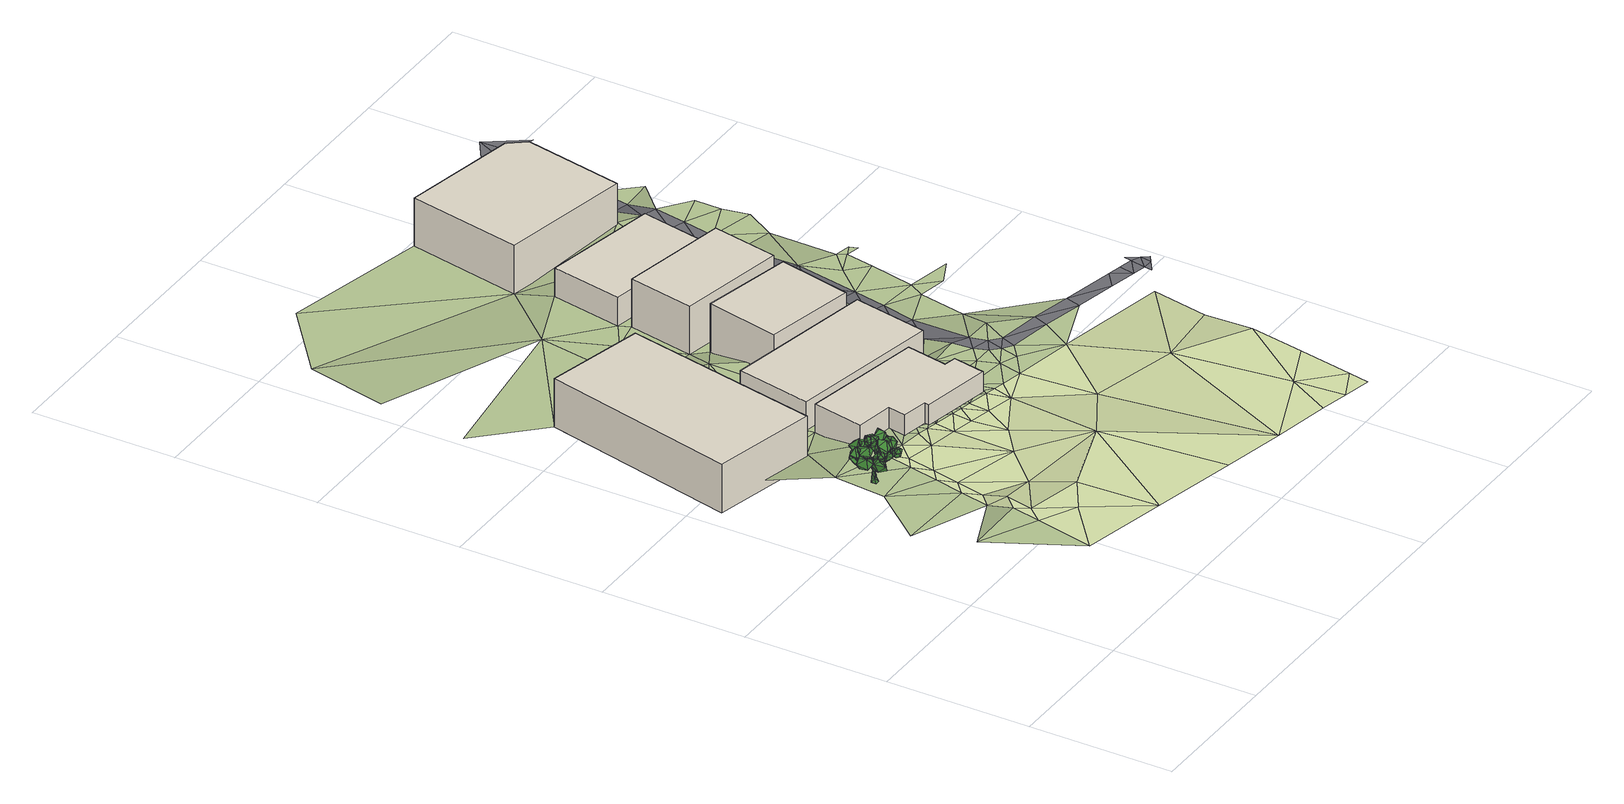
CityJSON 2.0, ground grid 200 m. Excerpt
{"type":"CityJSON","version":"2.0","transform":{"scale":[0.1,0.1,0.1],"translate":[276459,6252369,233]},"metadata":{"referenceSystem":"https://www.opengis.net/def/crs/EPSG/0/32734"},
"CityObjects":{
"tree1":{"type":"SolitaryVegetationObject","attributes":{"height":3.2,"width":0.28,"group":"standard","type":"broadleaf","footprint":[263857.05,6242728.77],"ground_height":13.98},"geometry":[{"type":"MultiSurface","lod":"2","boundaries":[[[0,1,2]],[[3,4,5]],[[0,6,7]],[[8,9,6]],[[9,10,11]],[[3,12,13]],[[2,8,0]],[[14,15,8]],[[15,16,10]],[[17,18,19]],[[2,20,14]],[[20,21,14]],[[22,16,21]],[[23,24,25]],[[7,20,1]],[[22,26,9]],[[9,23,22]],[[11,27,23]],[[28,29,30]],[[25,31,32]],[[33,34,35]],[[5,36,37]],[[38,39,40]],[[34,41,35]],[[28,38,34]],[[31,41,29]],[[39,42,43]],[[41,44,29]],[[29,39,30]],[[41,40,45]],[[46,42,47]],[[40,47,45]],[[39,46,40]],[[44,47,42]],[[48,49,50]],[[11,48,51]],[[11,12,3]],[[10,13,48]],[[52,53,54]],[[51,50,55]],[[12,55,52]],[[12,49,13]],[[56,57,58]],[[52,59,49]],[[49,56,50]],[[55,56,53]],[[60,57,61]],[[53,58,60]],[[53,61,54]],[[54,57,59]],[[62,63,64]],[[19,65,66]],[[67,65,62]],[[17,62,68]],[[10,17,32]],[[10,66,67]],[[16,19,66]],[[32,19,25]],[[64,69,70]],[[68,71,18]],[[18,63,65]],[[68,64,72]],[[70,73,74]],[[72,75,71]],[[63,75,69]],[[64,76,72]],[[73,77,74]],[[76,78,75]],[[75,73,69]],[[76,74,77]],[[79,80,81]],[[22,81,80]],[[9,79,6]],[[20,79,81]],[[82,83,84]],[[33,85,86]],[[33,28,34]],[[87,32,31]],[[33,36,88]],[[86,82,84]],[[27,37,82]],[[89,90,91]],[[82,92,93]],[[84,89,36]],[[37,89,92]],[[94,91,90]],[[89,95,92]],[[83,94,90]],[[93,95,94]],[[86,24,27]],[[86,85,24]],[[85,25,24]],[[5,87,88]],[[5,4,87]],[[4,32,87]],[[0,7,1]],[[0,8,6]],[[8,15,9]],[[9,15,10]],[[13,32,4]],[[4,3,13]],[[2,14,8]],[[14,21,15]],[[15,21,16]],[[17,68,18]],[[2,1,20]],[[20,22,21]],[[22,23,16]],[[25,16,23]],[[23,27,24]],[[7,6,20]],[[22,80,26]],[[9,11,23]],[[11,3,27]],[[28,31,29]],[[25,35,31]],[[35,25,85]],[[85,33,35]],[[37,3,5]],[[5,88,36]],[[38,30,39]],[[34,38,41]],[[28,30,38]],[[31,35,41]],[[39,44,42]],[[41,45,44]],[[29,44,39]],[[41,38,40]],[[46,43,42]],[[40,46,47]],[[39,43,46]],[[44,45,47]],[[48,13,49]],[[11,10,48]],[[11,51,12]],[[10,32,13]],[[52,55,53]],[[51,48,50]],[[12,51,55]],[[12,52,49]],[[56,59,57]],[[52,54,59]],[[49,59,56]],[[55,50,56]],[[60,58,57]],[[53,56,58]],[[53,60,61]],[[54,61,57]],[[62,65,63]],[[19,18,65]],[[67,66,65]],[[17,67,62]],[[10,67,17]],[[10,16,66]],[[16,25,19]],[[32,17,19]],[[64,63,69]],[[68,72,71]],[[18,71,63]],[[68,62,64]],[[70,69,73]],[[72,76,75]],[[63,71,75]],[[64,70,76]],[[73,78,77]],[[76,77,78]],[[75,78,73]],[[76,70,74]],[[79,26,80]],[[22,20,81]],[[9,26,79]],[[20,6,79]],[[82,93,83]],[[33,88,28]],[[28,88,31]],[[88,87,31]],[[33,84,36]],[[84,33,86]],[[86,27,82]],[[27,3,37]],[[89,83,90]],[[82,37,92]],[[84,83,89]],[[37,36,89]],[[94,95,91]],[[89,91,95]],[[83,93,94]],[[93,92,95]],[[96,97,98]],[[99,100,101]],[[102,103,104]],[[96,98,104]],[[105,106,107]],[[108,109,110]],[[111,112,113]],[[105,107,113]],[[114,115,116]],[[117,118,119]],[[120,121,122]],[[114,116,122]],[[123,124,125]],[[126,127,128]],[[129,130,131]],[[123,125,131]],[[132,133,134]],[[135,136,137]],[[138,139,140]],[[132,134,140]],[[141,142,143]],[[144,145,146]],[[147,148,149]],[[141,143,149]],[[150,151,152]],[[153,154,155]],[[156,157,158]],[[150,152,158]],[[159,160,161]],[[162,163,164]],[[165,166,167]],[[159,161,167]],[[168,169,170]],[[171,172,173]],[[174,175,176]],[[168,170,176]],[[177,178,179]],[[180,181,182]],[[183,184,185]],[[177,179,185]],[[186,187,188]],[[189,190,191]],[[192,193,194]],[[186,188,194]],[[195,196,197]],[[198,199,200]],[[201,202,203]],[[195,197,203]],[[204,205,206]],[[207,208,209]],[[210,211,212]],[[204,206,212]],[[213,214,215]],[[216,217,218]],[[219,220,221]],[[213,215,221]],[[222,223,224]],[[225,226,227]],[[228,229,230]],[[222,224,230]],[[231,232,233]],[[234,235,236]],[[237,238,239]],[[231,233,239]],[[240,241,242]],[[243,244,245]],[[246,247,248]],[[240,242,248]],[[249,250,251]],[[252,253,254]],[[255,256,257]],[[249,251,257]],[[258,259,260]],[[261,262,263]],[[264,265,266]],[[258,260,266]],[[267,268,269]],[[270,271,272]],[[273,274,275]],[[267,269,275]],[[276,277,278]],[[279,280,281]],[[282,283,284]],[[276,278,284]],[[285,286,287]],[[288,289,290]],[[291,292,293]],[[285,287,293]],[[294,295,296]],[[297,298,299]],[[300,301,302]],[[294,296,302]],[[303,304,305]],[[306,307,308]],[[309,310,311]],[[303,305,311]],[[312,313,314]],[[315,316,317]],[[318,319,320]],[[312,314,320]],[[321,322,323]],[[324,325,326]],[[327,328,329]],[[321,323,329]],[[330,331,332]],[[333,334,335]],[[336,337,338]],[[330,332,338]],[[339,340,341]],[[342,343,344]],[[345,346,347]],[[339,341,347]],[[348,349,350]],[[351,352,353]],[[354,355,356]],[[348,350,356]],[[357,358,359]],[[360,361,362]],[[363,364,365]],[[357,359,365]],[[366,367,368]],[[369,370,371]],[[372,373,374]],[[366,368,374]],[[375,376,377]],[[378,379,380]],[[381,382,383]],[[375,377,383]],[[384,385,386]],[[387,388,389]],[[390,391,392]],[[384,386,392]],[[393,394,395]],[[396,397,398]],[[399,400,401]],[[393,395,401]],[[402,403,404]],[[405,406,407]],[[408,409,410]],[[402,404,410]],[[411,412,413]],[[414,415,416]],[[417,418,419]],[[411,413,419]],[[419,416,417]],[[419,413,416]],[[413,414,416]],[[419,412,411]],[[419,418,412]],[[418,420,412]],[[416,418,417]],[[416,415,418]],[[415,420,418]],[[413,415,414]],[[413,412,415]],[[412,420,415]],[[410,407,408]],[[410,404,407]],[[404,405,407]],[[410,403,402]],[[410,409,403]],[[409,421,403]],[[407,409,408]],[[407,406,409]],[[406,421,409]],[[404,406,405]],[[404,403,406]],[[403,421,406]],[[401,398,399]],[[401,395,398]],[[395,396,398]],[[401,394,393]],[[401,400,394]],[[400,422,394]],[[398,400,399]],[[398,397,400]],[[397,422,400]],[[395,397,396]],[[395,394,397]],[[394,422,397]],[[392,389,390]],[[392,386,389]],[[386,387,389]],[[392,385,384]],[[392,391,385]],[[391,423,385]],[[389,391,390]],[[389,388,391]],[[388,423,391]],[[386,388,387]],[[386,385,388]],[[385,423,388]],[[383,380,381]],[[383,377,380]],[[377,378,380]],[[383,376,375]],[[383,382,376]],[[382,424,376]],[[380,382,381]],[[380,379,382]],[[379,424,382]],[[377,379,378]],[[377,376,379]],[[376,424,379]],[[374,371,372]],[[374,368,371]],[[368,369,371]],[[374,367,366]],[[374,373,367]],[[373,425,367]],[[371,373,372]],[[371,370,373]],[[370,425,373]],[[368,370,369]],[[368,367,370]],[[367,425,370]],[[365,362,363]],[[365,359,362]],[[359,360,362]],[[365,358,357]],[[365,364,358]],[[364,426,358]],[[362,364,363]],[[362,361,364]],[[361,426,364]],[[359,361,360]],[[359,358,361]],[[358,426,361]],[[356,353,354]],[[356,350,353]],[[350,351,353]],[[356,349,348]],[[356,355,349]],[[355,427,349]],[[353,355,354]],[[353,352,355]],[[352,427,355]],[[350,352,351]],[[350,349,352]],[[349,427,352]],[[347,344,345]],[[347,341,344]],[[341,342,344]],[[347,340,339]],[[347,346,340]],[[346,428,340]],[[344,346,345]],[[344,343,346]],[[343,428,346]],[[341,343,342]],[[341,340,343]],[[340,428,343]],[[338,335,336]],[[338,332,335]],[[332,333,335]],[[338,331,330]],[[338,337,331]],[[337,429,331]],[[335,337,336]],[[335,334,337]],[[334,429,337]],[[332,334,333]],[[332,331,334]],[[331,429,334]],[[329,326,327]],[[329,323,326]],[[323,324,326]],[[329,322,321]],[[329,328,322]],[[328,430,322]],[[326,328,327]],[[326,325,328]],[[325,430,328]],[[323,325,324]],[[323,322,325]],[[322,430,325]],[[320,317,318]],[[320,314,317]],[[314,315,317]],[[320,313,312]],[[320,319,313]],[[319,431,313]],[[317,319,318]],[[317,316,319]],[[316,431,319]],[[314,316,315]],[[314,313,316]],[[313,431,316]],[[311,308,309]],[[311,305,308]],[[305,306,308]],[[311,304,303]],[[311,310,304]],[[310,432,304]],[[308,310,309]],[[308,307,310]],[[307,432,310]],[[305,307,306]],[[305,304,307]],[[304,432,307]],[[302,299,300]],[[302,296,299]],[[296,297,299]],[[302,295,294]],[[302,301,295]],[[301,433,295]],[[299,301,300]],[[299,298,301]],[[298,433,301]],[[296,298,297]],[[296,295,298]],[[295,433,298]],[[293,290,291]],[[293,287,290]],[[287,288,290]],[[293,286,285]],[[293,292,286]],[[292,434,286]],[[290,292,291]],[[290,289,292]],[[289,434,292]],[[287,289,288]],[[287,286,289]],[[286,434,289]],[[284,281,282]],[[284,278,281]],[[278,279,281]],[[284,277,276]],[[284,283,277]],[[283,435,277]],[[281,283,282]],[[281,280,283]],[[280,435,283]],[[278,280,279]],[[278,277,280]],[[277,435,280]],[[275,272,273]],[[275,269,272]],[[269,270,272]],[[275,268,267]],[[275,274,268]],[[274,436,268]],[[272,274,273]],[[272,271,274]],[[271,436,274]],[[269,271,270]],[[269,268,271]],[[268,436,271]],[[266,263,264]],[[266,260,263]],[[260,261,263]],[[266,259,258]],[[266,265,259]],[[265,437,259]],[[263,265,264]],[[263,262,265]],[[262,437,265]],[[260,262,261]],[[260,259,262]],[[259,437,262]],[[257,254,255]],[[257,251,254]],[[251,252,254]],[[257,250,249]],[[257,256,250]],[[256,438,250]],[[254,256,255]],[[254,253,256]],[[253,438,256]],[[251,253,252]],[[251,250,253]],[[250,438,253]],[[248,245,246]],[[248,242,245]],[[242,243,245]],[[248,241,240]],[[248,247,241]],[[247,439,241]],[[245,247,246]],[[245,244,247]],[[244,439,247]],[[242,244,243]],[[242,241,244]],[[241,439,244]],[[239,236,237]],[[239,233,236]],[[233,234,236]],[[239,232,231]],[[239,238,232]],[[238,440,232]],[[236,238,237]],[[236,235,238]],[[235,440,238]],[[233,235,234]],[[233,232,235]],[[232,440,235]],[[230,227,228]],[[230,224,227]],[[224,225,227]],[[230,223,222]],[[230,229,223]],[[229,441,223]],[[227,229,228]],[[227,226,229]],[[226,441,229]],[[224,226,225]],[[224,223,226]],[[223,441,226]],[[221,218,219]],[[221,215,218]],[[215,216,218]],[[221,214,213]],[[221,220,214]],[[220,442,214]],[[218,220,219]],[[218,217,220]],[[217,442,220]],[[215,217,216]],[[215,214,217]],[[214,442,217]],[[212,209,210]],[[212,206,209]],[[206,207,209]],[[212,205,204]],[[212,211,205]],[[211,443,205]],[[209,211,210]],[[209,208,211]],[[208,443,211]],[[206,208,207]],[[206,205,208]],[[205,443,208]],[[203,200,201]],[[203,197,200]],[[197,198,200]],[[203,196,195]],[[203,202,196]],[[202,444,196]],[[200,202,201]],[[200,199,202]],[[199,444,202]],[[197,199,198]],[[197,196,199]],[[196,444,199]],[[194,191,192]],[[194,188,191]],[[188,189,191]],[[194,187,186]],[[194,193,187]],[[193,445,187]],[[191,193,192]],[[191,190,193]],[[190,445,193]],[[188,190,189]],[[188,187,190]],[[187,445,190]],[[185,182,183]],[[185,179,182]],[[179,180,182]],[[185,178,177]],[[185,184,178]],[[184,446,178]],[[182,184,183]],[[182,181,184]],[[181,446,184]],[[179,181,180]],[[179,178,181]],[[178,446,181]],[[176,173,174]],[[176,170,173]],[[170,171,173]],[[176,169,168]],[[176,175,169]],[[175,447,169]],[[173,175,174]],[[173,172,175]],[[172,447,175]],[[170,172,171]],[[170,169,172]],[[169,447,172]],[[167,164,165]],[[167,161,164]],[[161,162,164]],[[167,160,159]],[[167,166,160]],[[166,448,160]],[[164,166,165]],[[164,163,166]],[[163,448,166]],[[161,163,162]],[[161,160,163]],[[160,448,163]],[[158,155,156]],[[158,152,155]],[[152,153,155]],[[158,151,150]],[[158,157,151]],[[157,449,151]],[[155,157,156]],[[155,154,157]],[[154,449,157]],[[152,154,153]],[[152,151,154]],[[151,449,154]],[[149,146,147]],[[149,143,146]],[[143,144,146]],[[149,142,141]],[[149,148,142]],[[148,450,142]],[[146,148,147]],[[146,145,148]],[[145,450,148]],[[143,145,144]],[[143,142,145]],[[142,450,145]],[[140,137,138]],[[140,134,137]],[[134,135,137]],[[140,133,132]],[[140,139,133]],[[139,451,133]],[[137,139,138]],[[137,136,139]],[[136,451,139]],[[134,136,135]],[[134,133,136]],[[133,451,136]],[[131,128,129]],[[131,125,128]],[[125,126,128]],[[131,124,123]],[[131,130,124]],[[130,452,124]],[[128,130,129]],[[128,127,130]],[[127,452,130]],[[125,127,126]],[[125,124,127]],[[124,452,127]],[[122,119,120]],[[122,116,119]],[[116,117,119]],[[122,115,114]],[[122,121,115]],[[121,453,115]],[[119,121,120]],[[119,118,121]],[[118,453,121]],[[116,118,117]],[[116,115,118]],[[115,453,118]],[[113,110,111]],[[113,107,110]],[[107,108,110]],[[113,106,105]],[[113,112,106]],[[112,454,106]],[[110,112,111]],[[110,109,112]],[[109,454,112]],[[107,109,108]],[[107,106,109]],[[106,454,109]],[[104,101,102]],[[104,98,101]],[[98,99,101]],[[104,97,96]],[[104,103,97]],[[103,455,97]],[[101,103,102]],[[101,100,103]],[[100,455,103]],[[98,100,99]],[[98,97,100]],[[97,455,100]]]}]},
"building1":{"type":"Building","attributes":{"address":"Ebenezer Uniting Reformed Church 43 Pine Road Woodstock 7915 Cape Town","building":"church","building:levels":2,"amenity":"place_of_worship","building_height":6.9,"roof_height":18.24,"ground_height":11.34,"plus_code":"4FRW3CCW+84G"},"geometry":[{"type":"Solid","lod":"1","boundaries":[[[[456,457,458,459]],[[457,460,461,458]],[[460,462,463,461]],[[462,456,459,463]],[[459,458,461,463]],[[462,460,457,456]]]]}]},
"building2":{"type":"Building","attributes":{"building":"house","building:levels":1,"building_height":4.1,"roof_height":16.82,"ground_height":12.72,"plus_code":"4FRW3CCW+755"},"geometry":[{"type":"Solid","lod":"1","boundaries":[[[[464,465,466,467]],[[465,468,469,466]],[[468,470,471,469]],[[470,472,473,471]],[[472,474,475,473]],[[474,476,477,475]],[[476,478,479,477]],[[478,480,481,479]],[[480,482,483,481]],[[482,464,467,483]],[[467,466,469,471,473,475,477,479,481,483]],[[482,480,478,476,474,472,470,468,465,464]]]]}]},
"building3":{"type":"Building","attributes":{"building":"house","building:levels":1,"building_height":4.1,"roof_height":16.82,"ground_height":12.72,"plus_code":"4FRW3CCW+76M"},"geometry":[{"type":"Solid","lod":"1","boundaries":[[[[484,485,486,487]],[[485,488,489,486]],[[488,490,491,489]],[[490,484,487,491]],[[487,486,489,491]],[[490,488,485,484]]]]}]},
"building4":{"type":"Building","attributes":{"building":"house","building:levels":2,"building_height":6.9,"roof_height":18.44,"ground_height":11.54,"plus_code":"4FRW3CCW+86G"},"geometry":[{"type":"Solid","lod":"1","boundaries":[[[[492,493,494,495]],[[493,496,497,494]],[[496,498,499,497]],[[498,492,495,499]],[[495,494,497,499]],[[498,496,493,492]]]]}]},
"building5":{"type":"Building","attributes":{"building":"house","building:levels":2,"building_height":6.9,"roof_height":18.44,"ground_height":11.54,"plus_code":"4FRW3CCW+969"},"geometry":[{"type":"Solid","lod":"1","boundaries":[[[[500,501,502,503]],[[501,504,505,502]],[[504,506,507,505]],[[506,500,503,507]],[[503,502,505,507]],[[506,504,501,500]]]]}]},
"building6":{"type":"Building","attributes":{"building":"house","building:levels":1,"building_height":4.1,"roof_height":15.64,"ground_height":11.54,"plus_code":"4FRW3CCW+C72"},"geometry":[{"type":"Solid","lod":"1","boundaries":[[[[508,509,510,511]],[[509,512,513,510]],[[512,514,515,513]],[[514,508,511,515]],[[511,510,513,515]],[[514,512,509,508]]]]}]},
"building7":{"type":"Building","attributes":{"building":"retail","building:levels":2,"building_height":6.9,"roof_height":17.25,"ground_height":10.35,"plus_code":"4FRW3CCW+F77"},"geometry":[{"type":"Solid","lod":"1","boundaries":[[[[516,517,518,519]],[[517,520,521,518]],[[520,522,523,521]],[[522,524,525,523]],[[524,516,519,525]],[[519,518,521,523,525]],[[524,522,520,517,516]]]]}]},
"terrain1":{"type":"TINRelief","geometry":[{"type":"CompositeSurface","lod":"1","boundaries":[[[526,527,528]],[[528,527,529]],[[529,530,528]],[[531,532,533]],[[531,533,530]],[[532,531,534]],[[532,535,536]],[[535,532,534]],[[537,538,536]],[[535,539,536]],[[537,536,540]],[[536,539,540]],[[541,537,542]],[[539,543,540]],[[537,540,464]],[[537,464,542]],[[541,542,490]],[[490,544,541]],[[545,540,543]],[[464,490,542]],[[543,546,547]],[[543,547,545]],[[456,548,549]],[[544,490,550]],[[550,551,544]],[[552,547,546]],[[464,553,490]],[[552,546,554]],[[553,464,555]],[[552,554,556]],[[488,557,551]],[[556,554,558]],[[556,559,552]],[[551,550,488]],[[556,558,560]],[[555,561,553]],[[560,558,562]],[[562,558,563]],[[561,555,564]],[[565,566,548]],[[567,562,563]],[[568,561,564]],[[456,569,548]],[[557,488,570]],[[571,567,563]],[[568,564,572]],[[567,571,573]],[[557,570,569]],[[488,574,575]],[[573,571,576]],[[572,577,568]],[[576,578,573]],[[575,570,488]],[[574,579,575]],[[580,578,576]],[[577,572,581]],[[579,582,575]],[[576,583,580]],[[582,579,584]],[[582,585,575]],[[582,584,586]],[[583,587,580]],[[582,586,585]],[[586,584,588]],[[570,575,589]],[[506,569,570]],[[590,577,581]],[[587,583,591]],[[585,589,575]],[[588,592,586]],[[591,593,587]],[[569,594,548]],[[569,506,594]],[[595,593,591]],[[596,592,588]],[[597,598,599]],[[600,590,581]],[[496,570,589]],[[596,601,592]],[[602,565,548]],[[496,506,570]],[[602,603,565]],[[601,596,604]],[[593,605,598]],[[593,595,606]],[[599,598,607]],[[607,600,599]],[[600,608,590]],[[601,604,609]],[[595,610,606]],[[509,548,594]],[[605,607,598]],[[593,606,605]],[[611,609,604]],[[600,607,608]],[[506,504,594]],[[496,612,506]],[[611,613,609]],[[614,613,611]],[[608,607,615]],[[613,614,616]],[[509,594,504]],[[617,612,496]],[[616,614,618]],[[610,619,606]],[[607,605,620]],[[618,621,616]],[[606,622,605]],[[623,615,607]],[[548,509,508]],[[621,618,624]],[[607,620,623]],[[622,620,605]],[[624,625,621]],[[606,619,626]],[[625,624,627]],[[622,606,626]],[[612,617,628]],[[619,610,629]],[[504,630,509]],[[627,631,625]],[[632,631,627]],[[623,633,615]],[[602,548,508]],[[617,634,628]],[[635,615,633]],[[626,619,636]],[[631,632,637]],[[630,504,638]],[[637,632,639]],[[619,629,636]],[[639,640,637]],[[640,639,641]],[[634,642,628]],[[643,644,635]],[[645,640,641]],[[643,635,633]],[[646,640,645]],[[645,641,647]],[[648,649,650]],[[643,647,644]],[[638,651,630]],[[652,603,602]],[[653,649,648]],[[629,654,636]],[[655,646,645]],[[656,642,634]],[[651,638,657]],[[658,645,647]],[[655,659,646]],[[643,658,647]],[[658,655,645]],[[660,650,649]],[[653,661,649]],[[660,662,650]],[[508,663,602]],[[657,664,651]],[[659,655,665]],[[656,666,642]],[[658,665,655]],[[667,664,657]],[[668,654,629]],[[659,669,656]],[[660,649,661]],[[659,665,669]],[[669,666,656]],[[667,670,664]],[[671,662,672]],[[660,672,662]],[[670,667,673]],[[660,661,674]],[[675,676,666]],[[675,666,669]],[[671,677,678]],[[673,679,670]],[[677,671,672]],[[679,673,501]],[[663,680,602]],[[676,681,501]],[[681,676,675]],[[682,678,683]],[[679,501,684]],[[677,685,678]],[[677,672,686]],[[678,685,683]],[[501,681,684]],[[679,684,687]],[[681,687,684]],[[688,682,683]],[[686,689,677]],[[690,680,663]],[[687,691,679]],[[690,679,691]],[[685,692,683]],[[683,692,688]],[[682,688,693]],[[682,693,694]],[[692,695,688]],[[696,690,691]],[[695,692,697]],[[690,698,680]],[[698,690,696]],[[699,694,693]],[[700,680,698]],[[701,699,693]],[[699,702,703]],[[700,704,680]],[[699,701,702]],[[680,704,517]],[[703,705,706]],[[705,703,702]],[[707,706,708]],[[709,517,704]],[[520,517,710]],[[707,708,711]],[[709,710,517]]]}]},
"landuse1":{"type":"LandUse","attributes":{"leisure":"playground","surface":"paved"},"geometry":[{"type":"MultiSurface","lod":"1","boundaries":[[[712,713,714]],[[715,716,714]],[[717,715,718]],[[712,719,720]],[[719,712,721]],[[714,722,723]],[[724,723,722]],[[717,716,715]],[[716,722,714]],[[714,723,725]],[[726,712,720]],[[712,725,721]],[[713,727,715]],[[713,715,714]],[[727,718,715]],[[713,712,726]],[[725,712,714]]]}]},
"landuse2":{"type":"LandUse","attributes":{"leisure":"park","name":"Beyers Road Park"},"geometry":[{"type":"MultiSurface","lod":"1","boundaries":[[[531,721,725]],[[728,726,720]],[[527,728,720]],[[576,571,718]],[[610,729,629]],[[729,727,713]],[[726,730,713]],[[713,731,732]],[[732,733,734]],[[735,736,737]],[[554,722,716]],[[723,724,535]],[[720,529,527]],[[535,534,723]],[[530,719,721]],[[727,610,595]],[[724,539,535]],[[718,583,576]],[[724,722,543]],[[721,531,530]],[[558,716,563]],[[554,716,558]],[[591,727,595]],[[718,727,583]],[[722,554,546]],[[583,727,591]],[[718,571,717]],[[734,629,729]],[[543,722,546]],[[717,571,563]],[[563,716,717]],[[539,724,543]],[[534,725,723]],[[725,534,531]],[[529,719,530]],[[610,727,729]],[[719,529,720]],[[728,730,726]],[[713,730,731]],[[735,733,738]],[[737,733,735]],[[733,737,739]],[[733,740,734]],[[740,733,739]],[[732,738,733]],[[629,734,741]],[[730,728,526]],[[527,526,728]],[[729,713,732]],[[742,734,740]],[[734,742,741]],[[734,729,732]]]}]},
"road1":{"type":"Road","attributes":{"highway":"residential","name":"Beyers Road","surface":"asphalt","lanes":1,"width":2.2,"oneway":"yes"},"geometry":[{"type":"MultiSurface","lod":"1","boundaries":[[[682,694,681]],[[743,744,710]],[[653,626,636]],[[745,746,747]],[[748,749,745]],[[654,661,653]],[[745,747,750]],[[623,620,650]],[[698,706,707]],[[620,622,648]],[[648,622,626]],[[648,650,620]],[[626,653,648]],[[658,643,671]],[[751,744,752]],[[674,661,668]],[[753,754,751]],[[744,751,754]],[[682,681,675]],[[743,709,755]],[[691,699,703]],[[633,650,662]],[[704,711,755]],[[711,700,707]],[[756,757,758]],[[758,674,668]],[[746,745,749]],[[746,759,747]],[[756,749,760]],[[674,758,757]],[[678,665,658]],[[749,756,746]],[[757,756,760]],[[694,687,681]],[[669,682,675]],[[669,678,682]],[[678,669,665]],[[744,754,710]],[[709,743,710]],[[696,703,706]],[[699,687,694]],[[643,662,671]],[[650,633,623]],[[755,709,704]],[[700,711,704]],[[653,636,654]],[[707,700,698]],[[696,706,698]],[[703,696,691]],[[668,661,654]],[[678,658,671]],[[662,643,633]],[[687,699,691]]]}]}
},
"vertices":[
[1359,4159,377],[1294,4094,377],[1294,4159,377],[1342,4124,620],[1337,4136,620],[1337,4123,631],[1349,4122,437],[1359,4094,377],[1344,4166,436],[1345,4137,495],[1334,4148,583],[1347,4123,585],[1406,4152,631],[1400,4163,628],[1304,4162,436],[1337,4163,496],[1307,4148,556],[1324,4182,610],[1306,4232,651],[1313,4176,607],[1309,4119,437],[1308,4155,496],[1314,4128,502],[1320,4120,556],[1314,4116,612],[1308,4127,610],[1334,4122,493],[1323,4109,614],[1296,4125,697],[1231,4136,777],[1234,4125,784],[1287,4138,692],[1327,4143,616],[1315,4108,634],[1285,4115,690],[1276,4128,685],[1368,4068,650],[1376,4069,635],[1230,4117,774],[1127,4126,762],[1125,4118,753],[1227,4128,767],[1071,4130,794],[1073,4126,796],[1125,4135,756],[1123,4128,746],[1070,4123,793],[1069,4127,791],[1409,4165,614],[1441,4165,677],[1453,4167,673],[1414,4153,616],[1443,4155,680],[1438,4144,738],[1427,4143,741],[1455,4157,675],[1436,4153,736],[1483,4156,782],[1486,4157,780],[1425,4151,739],[1487,4154,781],[1484,4154,783],[1326,4244,632],[1300,4285,638],[1319,4286,638],[1302,4241,631],[1312,4185,583],[1328,4186,593],[1320,4234,653],[1305,4319,619],[1321,4320,619],[1302,4289,653],[1313,4290,654],[1303,4367,644],[1311,4368,645],[1307,4323,633],[1317,4325,633],[1309,4365,652],[1304,4365,651],[1334,4113,478],[1320,4112,492],[1316,4105,479],[1362,4057,631],[1390,4008,679],[1355,4058,645],[1310,4117,621],[1318,4107,624],[1331,4134,629],[1332,4122,641],[1400,4018,682],[1408,3984,738],[1412,3989,739],[1411,4013,673],[1399,4002,671],[1413,3980,736],[1418,3986,737],[1568,4182,819],[1534,4110,890],[1585,4143,749],[1535,4094,707],[1499,4018,774],[1475,4149,698],[1436,4190,757],[1397,4118,826],[1503,4222,790],[1137,4175,794],[1149,4070,809],[1087,4186,731],[1012,4155,721],[1020,4049,733],[981,4185,790],[1010,4174,866],[1017,4069,883],[1085,4202,851],[1224,4010,819],[1258,3942,743],[1167,4058,786],[1099,4034,748],[1128,3967,669],[1070,3989,809],[1107,3927,847],[1136,3856,772],[1174,3969,869],[1440,3945,1019],[1450,4045,982],[1361,3928,1023],[1306,3934,963],[1311,4033,924],[1346,3885,911],[1422,3893,884],[1432,3991,842],[1457,3894,958],[1290,3888,959],[1285,3936,1055],[1213,3874,934],[1153,3928,928],[1143,3977,1022],[1192,3979,878],[1265,4014,890],[1259,4067,983],[1306,3945,903],[1440,4044,718],[1375,4006,733],[1465,4058,769],[1478,4022,813],[1415,3984,831],[1512,3986,781],[1497,3957,733],[1434,3917,749],[1480,4004,703],[1509,4179,913],[1574,4142,928],[1509,4193,857],[1517,4158,811],[1582,4120,822],[1473,4122,825],[1465,4093,875],[1529,4052,888],[1467,4140,909],[1162,4166,794],[1084,4238,809],[1207,4190,731],[1243,4263,721],[1168,4338,733],[1286,4260,790],[1258,4250,866],[1183,4325,883],[1219,4179,851],[1228,4385,794],[1288,4472,809],[1259,4344,731],[1336,4319,721],[1400,4404,733],[1339,4275,790],[1325,4302,866],[1388,4386,883],[1250,4330,851],[1453,4164,841],[1355,4203,856],[1486,4203,778],[1494,4284,768],[1397,4328,780],[1536,4297,837],[1513,4277,913],[1417,4320,930],[1502,4197,898],[1346,4346,881],[1419,4269,896],[1299,4324,817],[1259,4254,808],[1329,4174,819],[1216,4260,877],[1245,4268,952],[1314,4188,970],[1288,4336,938],[1204,4283,873],[1278,4207,888],[1158,4262,810],[1118,4191,800],[1188,4111,812],[1074,4197,869],[1104,4206,945],[1173,4126,962],[1146,4273,930],[1438,4134,1063],[1350,4153,1011],[1472,4070,1031],[1489,4059,954],[1403,4074,899],[1535,4123,947],[1515,4198,962],[1429,4219,906],[1493,4186,1037],[1284,4445,741],[1196,4413,698],[1318,4384,778],[1336,4314,746],[1249,4276,702],[1381,4342,688],[1361,4395,633],[1275,4361,585],[1339,4452,684],[1273,4147,1011],[1324,4189,1024],[1265,4147,960],[1299,4138,923],[1351,4179,933],[1313,4091,940],[1331,4080,987],[1384,4119,999],[1291,4099,1013],[1331,4131,831],[1383,4173,844],[1323,4131,781],[1358,4122,744],[1410,4164,753],[1372,4076,761],[1390,4064,807],[1443,4103,819],[1350,4083,833],[1232,4230,827],[1283,4272,840],[1224,4230,777],[1259,4221,740],[1311,4263,749],[1272,4175,757],[1290,4163,803],[1344,4203,815],[1251,4182,830],[1220,4275,736],[1279,4289,766],[1200,4319,719],[1223,4354,688],[1282,4371,717],[1233,4322,650],[1260,4278,653],[1320,4292,680],[1231,4256,689],[1255,4147,970],[1317,4146,995],[1234,4193,981],[1254,4239,969],[1316,4241,994],[1257,4231,919],[1283,4193,895],[1346,4193,917],[1258,4154,919],[1255,3939,866],[1317,3937,891],[1234,3984,877],[1254,4030,865],[1316,4033,890],[1257,4022,815],[1283,3984,791],[1346,3985,813],[1258,3946,816],[1255,4033,914],[1317,4032,939],[1234,4079,925],[1254,4125,913],[1316,4127,938],[1257,4116,863],[1283,4078,839],[1346,4079,862],[1258,4040,864],[1187,3925,843],[1191,3881,893],[1222,3961,851],[1273,3954,859],[1280,3911,910],[1281,3929,815],[1258,3886,799],[1265,3840,848],[1210,3905,802],[1424,4162,898],[1428,4118,948],[1460,4199,906],[1510,4192,914],[1517,4148,965],[1519,4166,870],[1495,4123,854],[1502,4077,903],[1447,4142,857],[1205,4104,927],[1209,4059,978],[1241,4140,936],[1291,4133,943],[1298,4090,994],[1299,4107,900],[1276,4064,884],[1283,4018,933],[1228,4083,886],[1246,4093,751],[1250,4048,801],[1281,4129,759],[1332,4122,767],[1339,4079,818],[1340,4096,723],[1317,4053,707],[1324,4007,756],[1269,4072,709],[1337,4040,840],[1341,3996,890],[1372,4077,848],[1422,4070,856],[1430,4026,907],[1431,4044,812],[1408,4001,796],[1414,3955,845],[1360,4020,799],[1212,4256,745],[1216,4211,795],[1248,4292,753],[1298,4285,761],[1305,4242,812],[1307,4260,717],[1283,4217,701],[1290,4171,750],[1235,4235,704],[1440,3996,807],[1498,3970,785],[1403,3984,773],[1391,3937,757],[1448,3908,733],[1382,3917,804],[1415,3916,843],[1472,3887,823],[1423,3967,845],[1421,3939,865],[1437,3897,885],[1451,3959,855],[1480,3948,833],[1499,3907,852],[1459,3939,803],[1430,3914,802],[1447,3871,820],[1410,3931,829],[1421,3916,798],[1437,3873,819],[1451,3936,788],[1480,3925,767],[1499,3883,786],[1459,3916,736],[1430,3891,736],[1447,3848,754],[1410,3908,763],[1372,3872,890],[1388,3829,910],[1402,3892,880],[1431,3881,858],[1450,3839,877],[1410,3872,828],[1381,3847,827],[1398,3804,845],[1361,3864,854],[1295,3953,879],[1245,3931,899],[1285,3977,843],[1256,4011,840],[1205,3992,859],[1275,4035,873],[1282,4023,915],[1231,4004,937],[1307,3987,905],[1200,3898,849],[1158,3881,887],[1179,3916,814],[1150,3950,814],[1107,3935,851],[1176,3979,836],[1196,3973,875],[1154,3959,914],[1218,3936,865],[1562,4107,774],[1608,4141,782],[1530,4119,803],[1513,4160,809],[1558,4196,819],[1500,4166,767],[1526,4163,731],[1571,4200,738],[1540,4122,738],[1519,4082,756],[1553,4109,717],[1514,4109,791],[1500,4152,790],[1533,4181,752],[1461,4143,771],[1455,4122,731],[1486,4151,691],[1477,4085,742],[1144,3893,948],[1141,3887,890],[1174,3925,956],[1174,3967,940],[1172,3963,882],[1134,3978,954],[1095,3957,946],[1090,3953,888],[1109,3917,961],[1132,3931,853],[1543,4163,698],[1605,4199,785],[1115,3917,906],[1198,3964,910],[1422,3800,889],[1471,3844,798],[1471,3867,864],[1505,3906,768],[1274,4182,814],[1398,3967,910],[1308,4019,820],[1267,4030,997],[1486,4089,967],[1249,3851,912],[1363,4080,927],[1363,3985,879],[1363,4194,983],[1327,4326,737],[1343,4270,808],[1442,4170,812],[1383,4186,992],[1190,4329,636],[1344,4159,908],[1254,4103,896],[1395,4165,903],[1334,4308,864],[1394,4470,817],[1102,4343,817],[1599,4082,887],[1371,3947,781],[1225,4022,1075],[1402,4080,893],[1192,3882,684],[1067,4002,817],[1456,4040,869],
[788,8317,113],[137,5582,113],[137,5582,803],[788,8317,803],[1609,5249,113],[1609,5249,803],[2174,7993,113],[2174,7993,803],
[2087,5418,251],[1951,4704,251],[1951,4704,661],[2087,5418,661],[2470,4607,251],[2470,4607,661],[2422,4356,251],[2422,4356,661],[2784,4289,251],[2784,4289,661],[2772,4223,251],[2772,4223,661],[3749,4040,251],[3749,4040,661],[3835,4490,251],[3835,4490,661],[3664,4523,251],[3664,4523,661],[3774,5101,251],[3774,5101,661],
[4186,5136,251],[4386,6182,251],[4386,6182,661],[4186,5136,661],[2278,6581,251],[2278,6581,661],[2078,5535,251],[2078,5535,661],
[4229,6245,133],[4450,7260,133],[4450,7260,823],[4229,6245,823],[3180,7533,133],[3180,7533,823],[2960,6516,133],[2960,6516,823],
[4514,7427,133],[4692,8349,133],[4692,8349,823],[4514,7427,823],[3177,8639,133],[3177,8639,823],[2999,7717,133],[2999,7717,823],
[3306,9791,133],[3112,8795,133],[3112,8795,543],[3306,9791,543],[4728,8484,133],[4728,8484,543],[4922,9479,133],[4922,9479,543],
[5113,9979,14],[5390,11381,14],[5390,11381,704],[5113,9979,704],[5211,11614,14],[5211,11614,704],[3583,11932,14],[3583,11932,704],[3269,10340,14],[3269,10340,704],
[1193,1035,526],[1374,1859,526],[577,2250,526],[1464,2271,526],[1554,2683,377],[1644,3096,377],[1095,3864,377],[489,3133,377],[1735,3508,377],[1825,3920,377],[1167,4592,377],[1609,5249,251],[829,5426,251],[1915,4332,377],[1951,4704,377],[1690,5641,251],[1849,5460,251],[2214,4271,377],[1770,6033,251],[2470,4607,396],[2512,4211,396],[2422,4356,396],[2408,9449,113],[5,9124,113],[2178,6058,251],[1851,6425,251],[2619,4319,396],[2342,5485,251],[2661,4181,396],[2509,5339,266],[2772,4223,396],[1931,6817,251],[2811,4151,396],[2784,4289,396],[2870,4204,396],[2605,5435,266],[2968,4186,396],[3109,4090,396],[2720,5299,266],[580,11597,3],[318,10468,3],[3165,4149,396],[2869,5385,266],[2173,7993,113],[2757,7297,266],[3259,4060,396],[2930,5260,266],[3311,4122,396],[2609,6519,266],[2745,6746,266],[3408,4030,396],[3132,5336,266],[3457,4094,396],[2774,6487,266],[3603,4067,396],[3381,5175,266],[2865,6515,266],[3706,3970,396],[2939,6456,266],[3002,6712,266],[2960,6516,266],[3749,4040,396],[3104,6425,266],[3045,6907,266],[3659,5236,266],[3856,3939,396],[3155,6474,266],[3787,4236,396],[2725,8542,133],[4005,3909,396],[3270,6393,266],[3664,4523,396],[3835,4490,396],[3737,4905,396],[3774,5101,266],[3351,6432,266],[3269,10340,15],[1560,12396,3],[3435,6362,266],[4280,4438,396],[4380,4170,396],[4035,4877,396],[3989,5173,266],[3546,6391,266],[4304,3849,396],[3600,6331,266],[3378,7644,133],[3644,6370,266],[3699,6312,266],[4186,5136,266],[3742,6349,266],[3572,7449,266],[3797,6294,266],[4614,4078,396],[4497,4625,396],[3888,6318,266],[4566,4443,396],[4478,4900,396],[3895,6275,266],[3961,6302,266],[4674,4322,396],[3993,6256,266],[3757,7572,133],[5124,3683,420],[3505,8719,133],[4034,6286,266],[4092,6238,266],[4563,5346,266],[3815,7396,266],[4286,5659,266],[4810,4235,396],[4131,6266,266],[3570,8564,133],[4190,6219,266],[4229,6245,266],[4288,6201,266],[4136,7500,133],[4647,5792,266],[4336,5920,266],[4355,6350,266],[4284,6499,266],[4386,6182,266],[4751,4566,396],[5052,4764,420],[4692,4786,396],[3898,8644,133],[3582,11932,15],[4893,4440,396],[5386,4114,420],[4568,6542,266],[4450,7260,266],[3906,8500,133],[4731,6238,266],[4340,6752,266],[5264,5214,286],[5460,4322,420],[4861,5687,266],[4114,9635,133],[4116,8601,133],[4816,6684,266],[4514,7427,266],[4299,8425,133],[5963,3992,420],[4900,7130,266],[4335,8559,133],[4945,6137,286],[5392,5875,286],[4496,8387,133],[6026,4203,420],[4985,7576,145],[4603,7888,133],[5514,6086,286],[5030,6587,286],[4728,8483,133],[5113,9979,145],[5069,8022,145],[5199,7487,286],[5369,6968,286],[4936,8356,145],[5636,6710,286],[5785,5800,286],[5154,8468,145],[5642,7218,286],[6135,5965,286],[4922,9479,145],[5238,8914,145],[5713,7103,286],[5841,8278,145],[5368,8387,145],[5868,7176,286],[5323,9360,145],[5910,7065,286],[5407,9806,145],[5452,8837,145],[5492,10252,14],[6094,8689,145],[6018,9053,145],[5537,9287,145],[5576,10698,14],[6016,9425,145],[5621,9737,145],[5706,10187,14],[6168,10210,14],[5661,11145,14],[5745,11591,14],[5791,10637,14],
[2278,2530,377],[3474,2287,522],[2747,3019,396],[3130,3320,396],[2771,3869,396],[3075,3804,396],[3378,3739,396],[1648,2462,526],[1563,2071,526],[1733,2853,377],[2380,3953,377],[1904,3646,377],[1989,4037,377],[1820,3255,377],[2354,1901,526],[3769,3655,396],
[1876,1600,526],[4379,2808,396],[2414,778,522],[3634,521,522],[4510,336,522],[5627,785,541],[5432,2395,541],[5684,89,541],[6076,7,541],[6129,290,541],[5293,171,541],[6270,1059,541],[6410,1828,541],[6692,3366,420],[6548,2579,420],
[5960,11537,14],[6044,11987,14],[7289,3908,420],[7116,3750,420],[7262,3753,420],[7178,4074,420],[7158,3966,420],[7352,3813,420],[6019,12444,14],[6387,11909,14],[5507,12110,14],[5829,12037,14],[5875,11087,14],[6920,3791,420],[6766,4048,420],[6540,3871,420],[7095,3642,420],[6962,4007,420]
]}
